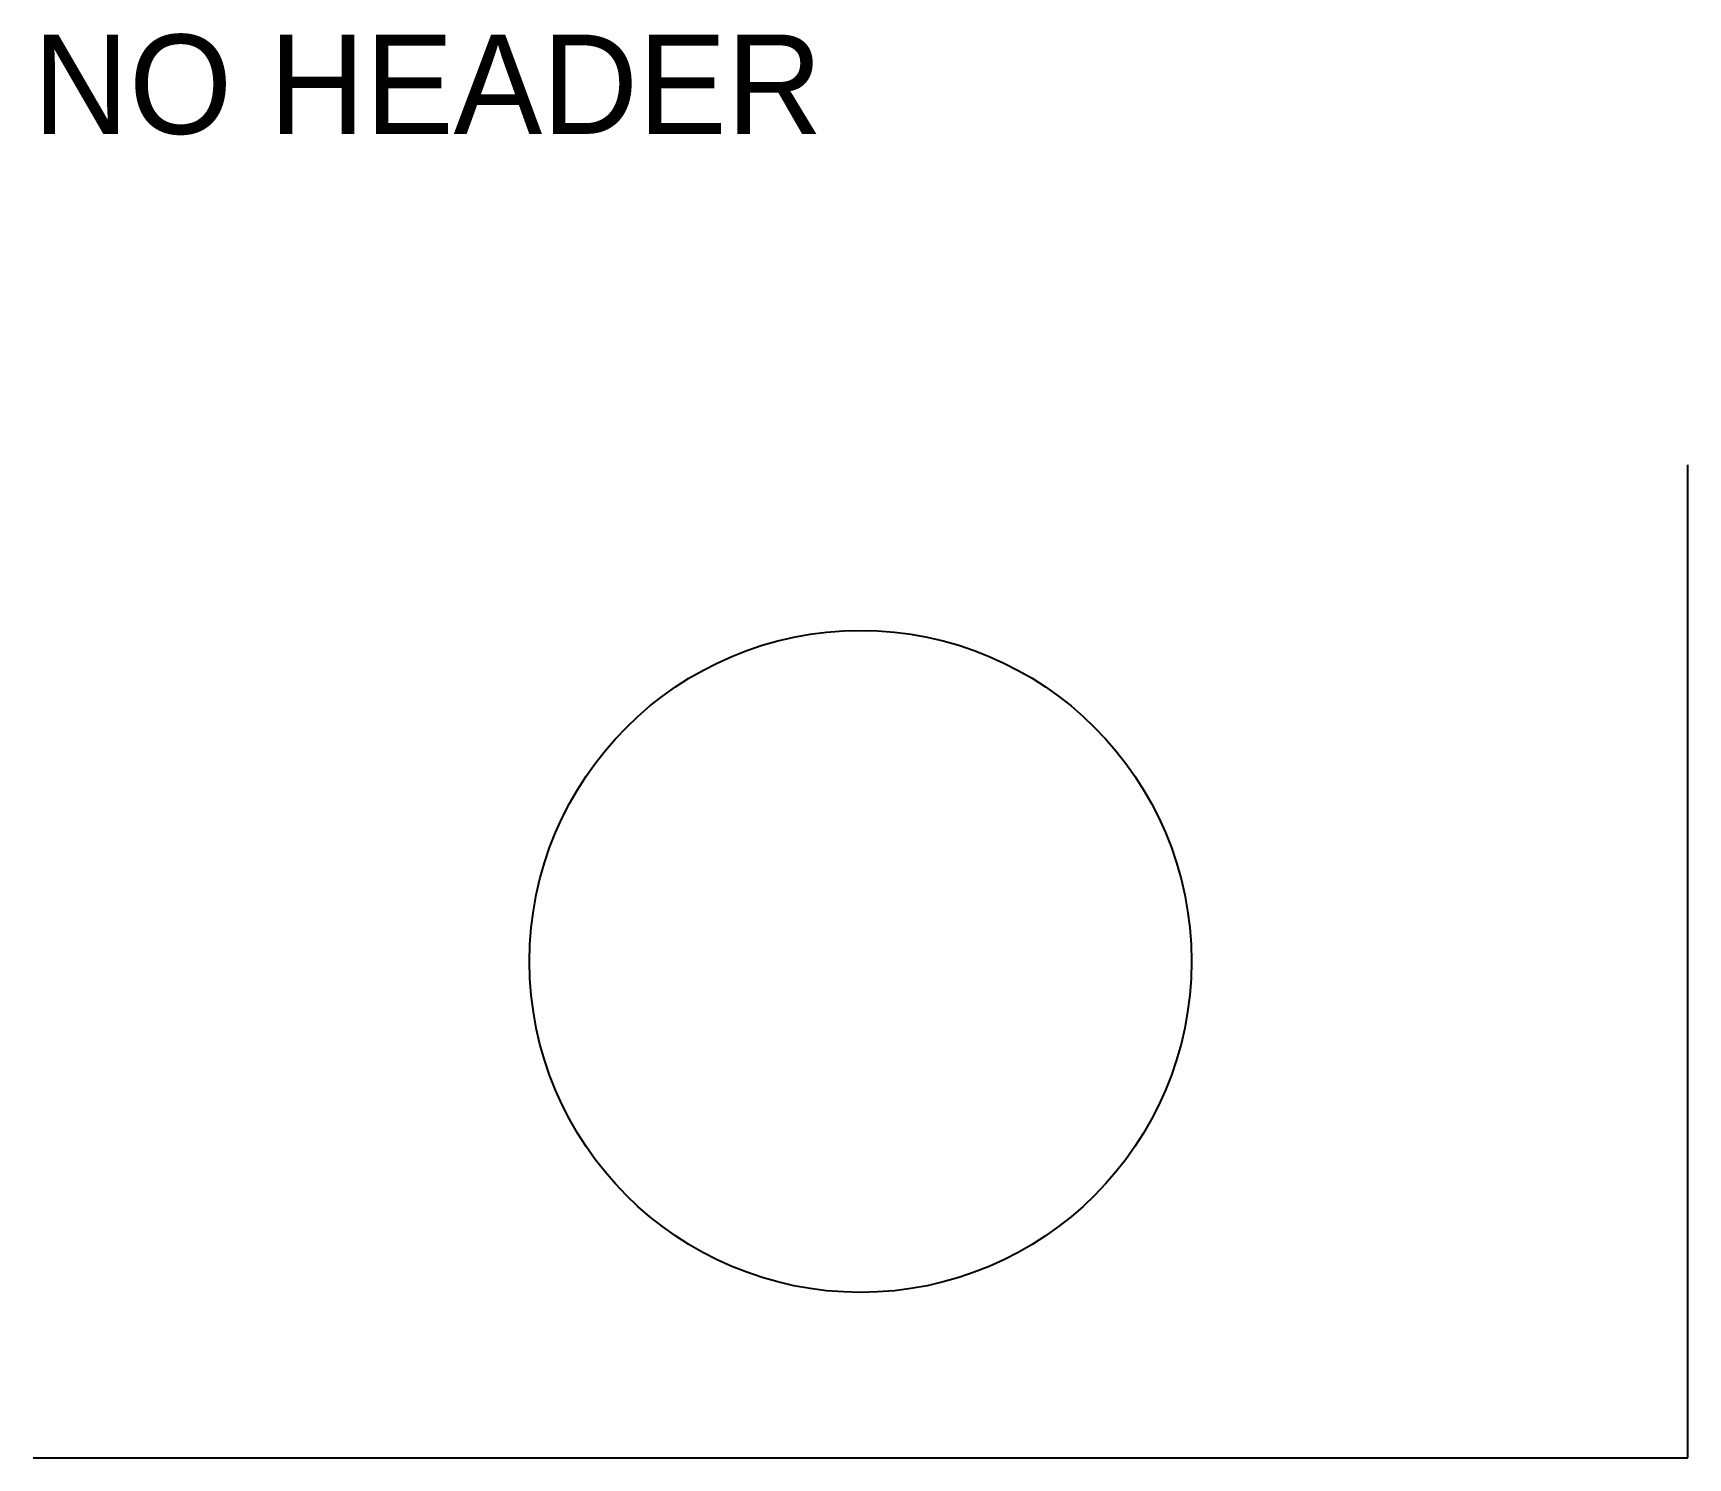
# Model space of a CAD drawing. Header units: metres. Extents: x 0 to 50, y 0 to 43.
import ezdxf

# ---------------------------------------------------------------- set-up
doc = ezdxf.new("R2010")
doc.units = ezdxf.units.M

msp = doc.modelspace()

# ---------------------------------------------------------------- linework, layer by layer
at = {"layer": 'Another Layer'}
msp.add_circle((25, 15), 10, dxfattribs=at)
at = {"layer": 'UNDEFINED_LAYER', "color": 1}
msp.add_line((50, 0), (50, 30), dxfattribs=at)
at = {"layer": 'UNDEFINED_LAYER'}
msp.add_line((0, 0), (50, 0), dxfattribs=at)

# ---------------------------------------------------------------- texts
msp.add_text('NO HEADER', height=3).set_placement((0, 40))

doc.saveas('drawing.dxf')
